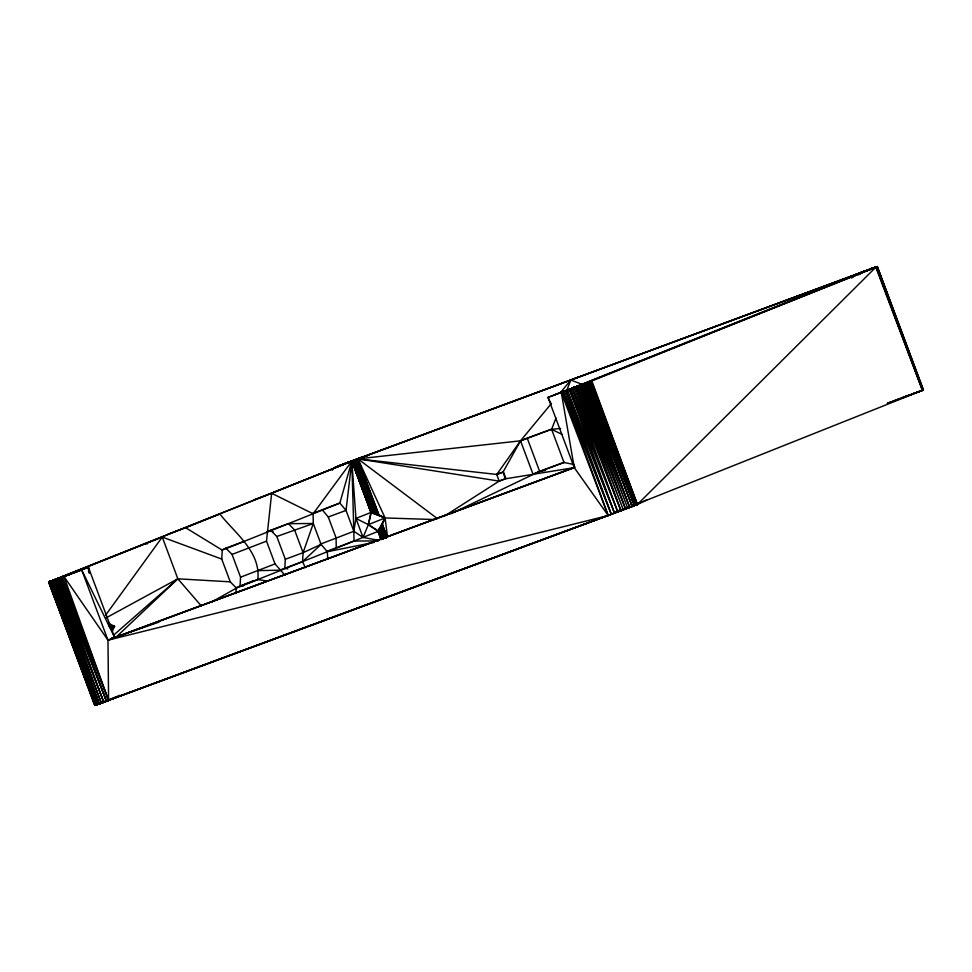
<?xml version="1.0" encoding="UTF-8"?>
<svg xmlns="http://www.w3.org/2000/svg" width="972" height="972" viewBox="0 0 972 972"><rect width="100%" height="100%" fill="white"/><g stroke="black" fill="none" stroke-linecap="round" stroke-linejoin="round"><path stroke-width="1.46" d="M235.637 593.564L236.439 588.096L230.255 581.839L221.738 559.07L222.248 550.14L185.628 527.711L167.864 534.284M243.073 586.213L240.048 586.116L240.558 577.186L232.041 554.417L225.856 548.159L223.196 549.229M240.048 586.116L257.811 579.531C260.861 551.622 235.151 533.519 219.866 514.006L185.628 527.711M285.027 575.29L275.015 563.918L266.51 541.149L271.65 493.278L356.7 459.149L376.99 513.981L385.082 517.955L434.326 519.534M266.62 531.842L270.629 530.238L276.801 536.495L285.318 559.264L284.82 568.195L279.474 570.333M356.7 459.149L376.99 513.981L375.739 513.471L355.388 459.829L351.828 461.19L313.106 513.775L313.288 523.507L303.082 552.691L302.571 561.622L305.33 567.672M159.104 622.056L114.66 637.511L88.416 567.296L48.6 582.07L351.828 461.19L355.946 518.441L353.832 531.283L354.027 541.027L326.41 551.537M387.536 537.103L385.082 517.955L370.976 512.426L351.828 461.19L339.836 503.071L346.032 510.409L353.832 531.283L363.042 537.419L368.376 524.637L370.976 512.426L351.949 461.129L48.6 582.07L94.806 705.405L99.29 703.85L53.642 580.333L68.587 574.622L49.013 581.961L95.305 705.247L99.29 703.85L52.695 580.673L88.416 567.296L89.266 573.261M378.764 540.347L363.042 537.419L355.946 518.441L370.976 512.426L377.306 514.115L356.675 459.343L357.927 458.869L385.082 517.955L378.157 531.356L381.121 539.521L378.072 531.392L368.376 524.637L371.195 512.487L385.082 517.955L381.109 527.14L378.157 531.356L236.439 588.096L211.531 602.033M574.306 464.531L564.027 462.526L551.61 429.32L555.996 418.057M566.409 391.339L570.795 380.088L582.07 384.317M112.363 631.375L114.489 626.272L108.281 623.161M351.949 461.129L371.073 512.39L378.861 514.856L357.927 458.869L496.765 474.458L502.986 472.161L520.53 440.814L551.464 403.441M387.245 537.285L382.409 524.345L378.072 531.392L385.082 517.955L368.376 524.637L355.946 518.441M382.142 524.965L378.072 531.392L381.996 525.281L386.601 537.455L382.142 524.965L386.892 537.309M386.589 537.48L381.862 525.597L378.193 531.21L381.522 539.363L378.558 531.04L368.376 524.637M386.285 537.625L381.717 525.913L378.193 531.21L381.243 539.472L378.157 531.356M385.981 537.759L381.559 526.229L378.193 531.21L381.534 539.351M381.267 526.836L378.193 531.21L381.899 539.193L378.91 530.651L378.193 531.21L381.413 526.532L385.617 537.759L381.267 526.836L385.313 537.905L381.109 527.14L378.193 531.21L378.788 530.797L381.911 539.168M443.827 516.46L499.183 481.116L496.765 474.458L520.53 440.814L527.213 438.141L539.63 471.359L545.523 470.436M105.608 615.179L162.251 537.066L221.738 559.07M381.109 527.14L385.009 538.038L380.951 527.432L378.193 531.21L379.044 530.493L382.336 538.974M332.254 470.205L334.064 467.763M371.292 512.353L352.253 461.02L334.684 467.508L352.095 461.08L371.425 512.353L375.739 513.471L355.703 459.707L353.468 460.351L877.303 266.595L923.4 389.979L877.327 266.607L591.243 381.158L547.989 397.402L574.245 467.617L608.193 515.537L923.4 389.979L916.232 392.469M380.951 527.432L384.705 538.184L380.647 528.003L378.193 531.21L379.177 530.323L382.64 539.047M380.647 528.003L384.402 538.354L380.489 528.282L378.193 531.21L379.311 530.141L382.652 539.035L379.457 529.947L378.193 531.21L380.805 527.723L384.693 538.209M384.013 538.391L380.186 528.804L378.193 531.21L379.59 529.74L383.162 538.804M560.164 392.931L570.795 380.088M380.186 528.804L383.746 538.488L380.04 529.06L378.193 531.21L379.736 529.521L383.175 538.78L379.882 529.29L378.193 531.21L380.344 528.549L384.025 538.354M115.255 637.948L177.852 578.814L230.255 581.839M111.282 629.236L114.489 626.272L108.718 626.223M569.58 389.213L614.535 513.18L566.008 390.732L570.843 388.922L617.779 511.965L569.252 389.335L567.612 390.137L614.535 513.18M859.734 274.165L861.957 272.124L571.172 388.606L577.198 386.54L625.567 509.036L580.187 385.41L571.475 388.496L578.717 385.969L625.567 509.036M113.663 635.093L177.852 578.814L162.251 537.066L49.827 581.681L95.936 705.028L99.29 703.85L51.832 580.977L68.222 574.756L51.054 581.256L96.848 704.724L49.827 581.681M111.027 629.176L114.489 626.272L110.018 626.466M851.715 277.591L855.275 274.797L863.452 271.577L357.927 458.869L437.594 518.769M858.398 274.918L861.957 272.124M851.642 277.895L858.203 273.74L876.744 266.875L923.011 390.149L876.331 267.045L855.579 274.687L871.24 268.722M106.057 617.888L177.852 578.814L201.386 606.03M377.306 514.115L356.991 459.221L358.316 458.541L356.675 459.343M567.612 390.137L568.936 389.444L566.008 390.732L611.327 514.37L562.849 391.898L568.608 389.565L564.416 391.327L611.327 514.37M646.781 499.839L637.365 504.504L94.758 705.393L48.879 581.924L67.651 574.95L48.758 582.034L95.305 705.247L108.585 700.447L608.193 515.537L562.849 391.898M451.081 513.714L539.63 471.359M285.318 559.264L303.082 552.691L321.1 544.381L327.297 551.719L327.758 559.264M923.011 390.149L876.914 266.705L858.264 273.715L877.157 266.632L922.853 390.112L876.562 266.826L858.203 273.74L877.303 266.595M336.227 466.912L352.435 460.947L371.195 512.487L377.622 514.261L356.991 459.221L359.919 457.946L357.307 459.1L377.938 514.407L371.195 512.487L352.095 461.08M564.416 391.327L568.304 389.687L547.989 397.402L550.626 402.809M902.514 397.767L922.44 390.392L876.331 267.045L858.045 273.825L876.562 266.826L899.124 327.868M57.008 579.105L69.255 574.379L55.817 579.543L103.773 702.221L57.008 579.105L69.51 574.294L58.284 578.644L103.773 702.221L95.305 705.247L106.446 701.237L61.017 577.635L70.349 573.978L63.97 576.542L108.585 700.447L95.305 705.247L49.365 581.839L67.724 574.926L49.013 581.961L67.821 574.902L50.119 581.426L53.132 581.523M570.406 380.246L577.477 377.415M554.672 394.729L568.304 389.687M70.349 573.978L62.475 577.101L108.585 700.447L94.758 705.393L108.585 700.447L107.977 640.183L574.245 467.617L561.306 392.469L567.988 389.796M858.154 273.788L875.808 267.251L637.365 504.504L614.438 512.208L637.365 504.504L591.243 381.158L574.1 387.488L875.808 267.251L922.44 390.392M312.219 513.593L339.836 503.071L222.248 550.14M266.51 541.149L232.041 554.417M110.322 627.936L114.489 626.272M319.703 544.405L353.832 531.283L351.828 461.19L346.032 510.409L328.269 516.983L322.072 509.644M496.765 474.458L503.447 471.785L505.865 478.443L499.183 481.116L357.927 458.869L363.078 456.767L357.623 458.991L378.242 514.553L371.195 512.487L352.642 460.862L337.138 466.548M240.558 577.186L275.015 563.918M236.038 587.72L253.801 580.6M575.242 467.046L107.977 640.183L63.97 576.542L81.733 569.969L114.66 637.511L574.245 467.617L505.404 478.819L499.183 481.116M119.823 695.32L95.973 704.87L108.585 700.447L61.017 577.635L70.057 574.088L59.62 578.146L106.446 701.237L58.284 578.644L69.777 574.197L59.62 578.146M101.367 703.096L54.687 579.956L68.793 574.549L53.642 580.333L101.367 703.096L55.817 579.543M54.687 579.956L69.012 574.476M873.233 267.993L857.134 274.116M857.863 273.861L875.529 267.179M874.861 267.422L857.535 273.97M68.392 574.695L51.832 580.977L97.941 704.323L99.29 703.85M857.997 273.812L876.1 266.984M372.288 512.438L352.86 460.777L338.135 466.159L353.091 460.692L372.288 512.438L371.195 512.487L375.435 513.35L355.388 459.829L351.864 460.959L356.019 459.586L376.358 513.714L371.195 512.487L371.899 512.378L352.642 460.862L372.094 512.402L371.195 512.487L376.99 513.981M858.203 273.74L876.914 266.705M67.578 574.974L48.685 582.021M877.242 266.656L858.337 273.703L877.327 266.607M855.275 274.797L357.927 458.869L520.53 440.814L551.61 429.32L560.662 428.47M253.886 499.851L271.65 493.278L313.106 513.775M67.882 574.841L49.596 581.633L52.221 588.728L49.596 581.633L67.773 574.889L49.183 581.803L95.147 705.21L108.585 700.447M271.99 529.728L288.392 523.665L313.288 523.507L321.1 544.381L302.571 561.622L284.82 568.195L287.773 568.887M225.856 548.159L243.62 541.586M528.622 437.619L551.233 429.26M276.801 536.495L313.288 523.507M538.16 471.894L564.222 462.247M564.027 462.526L532.948 474.032L520.53 440.814M902.49 397.536L909.573 394.924M887.558 403.271L891.81 401.703M897.484 399.601L923.4 389.979L892.284 401.375M887.327 403.246L891.676 401.667M573.978 387.536L591.243 381.158M892.539 401.448L899.659 398.812M588.789 382.118L573.492 387.731L589.7 381.765L636.235 504.954L588.789 382.118L634.412 505.659L95.973 704.87L632.237 506.497L586.699 382.919L573.067 387.889M911.724 394.122L914.397 393.15M572.836 387.974L585.533 383.369L632.237 506.497L584.293 383.843L572.836 387.974L587.793 382.506L634.412 505.659L586.699 382.919M573.286 387.804L587.793 382.506M339.228 465.746L352.86 460.777L372.094 512.402M340.394 465.296L353.334 460.594L372.956 512.572L371.195 512.487L376.674 513.848L356.347 459.464L355.072 459.744L356.019 459.586L376.043 513.593L371.195 512.487L372.495 512.475L353.334 460.594L341.634 464.823L353.601 460.497L373.199 512.633L371.195 512.487L375.739 513.471M572.593 388.071L584.293 383.843L629.759 507.445L581.62 384.863L572.058 388.278L582.981 384.341L629.759 507.445M353.334 460.594L372.726 512.523L371.195 512.487L373.71 512.779L353.869 460.4L342.934 464.324L353.601 460.497L372.956 512.572M571.767 388.387L582.981 384.341M374.828 513.131L354.756 460.06L348.729 462.137L355.072 459.938L374.828 513.131L371.195 512.487L373.442 512.706L353.869 460.4L344.307 463.802L354.16 460.291L373.977 512.852L371.195 512.487L375.131 513.24L355.388 459.829L350.285 461.554L355.072 459.938L375.131 513.24M345.74 463.267L354.16 460.291L373.71 512.779M347.211 462.708L354.452 460.169L374.256 512.949L371.195 512.487L374.536 513.034L354.756 460.06L374.256 512.949M571.172 388.606L578.717 385.969M614.413 512.135L637.365 504.504L591.863 380.915M574.063 387.719L570.224 388.97L572.459 388.314L620.974 510.762L575.643 387.123L570.856 388.727L577.198 386.54L623.319 509.887L575.643 387.123L570.54 388.849L574.063 387.719L620.974 510.762M327.297 551.719L374.281 542.352M570.843 388.922L569.896 389.092L572.459 388.314L617.779 511.965M632.991 505.124L637.365 504.504L590.526 381.449L636.235 504.954M364.609 456.196L367.623 455.868M111.659 637.79L114.66 637.511M258.321 570.613L281.2 570.175M354.027 541.027L378.716 540.906M144.488 543.64L147.501 543.81M257.811 579.531L268.223 581.232M551.61 429.32L562.363 434.569M270.629 530.238L273.144 531.83M288.392 523.665L294.565 529.922L303.082 552.691M580.187 385.41L627.73 508.21L581.62 384.863M379.457 529.947L382.907 538.913L379.59 529.74M378.558 531.04L381.704 539.278L378.667 530.931M561.306 392.469L608.193 515.537L107.977 640.183L81.733 569.969M379.882 529.29L383.442 538.646M97.941 704.323L51.054 581.256L68.064 574.817L50.386 581.487L96.848 704.724M378.861 514.856L357.623 458.991L361.511 457.35L357.307 459.1L378.242 514.553M356.991 459.221L377.938 514.407M378.91 530.651L382.118 539.083L379.044 530.493M355.703 459.707L376.043 513.593M49.365 581.839L95.936 705.028M353.091 460.692L372.495 512.475M352.435 460.947L371.729 512.365M352.253 461.02L371.571 512.353M48.879 581.924L95.147 705.21L80.494 665.431M328.269 516.983L336.069 537.856L336.263 547.601M381.862 525.597L386.297 537.589M354.452 460.169L373.977 512.852M353.869 460.4L373.199 512.633M356.347 459.464L376.358 513.714M379.177 530.323L382.421 539.132M56.4 600.101L59.025 607.196M63.216 618.557L65.829 625.664M68.976 634.181L72.633 644.132M74.735 649.806L79.437 662.6M502.986 472.161L505.404 478.819M381.717 525.913L385.993 537.735M380.04 529.06L383.466 538.622M381.559 526.229L385.69 537.868M380.489 528.282L384.098 538.488M382.409 524.345L386.965 537.382M88.416 567.296L88.634 571.767M637.365 504.504L614.304 512.159L637.365 504.504"/></g></svg>
